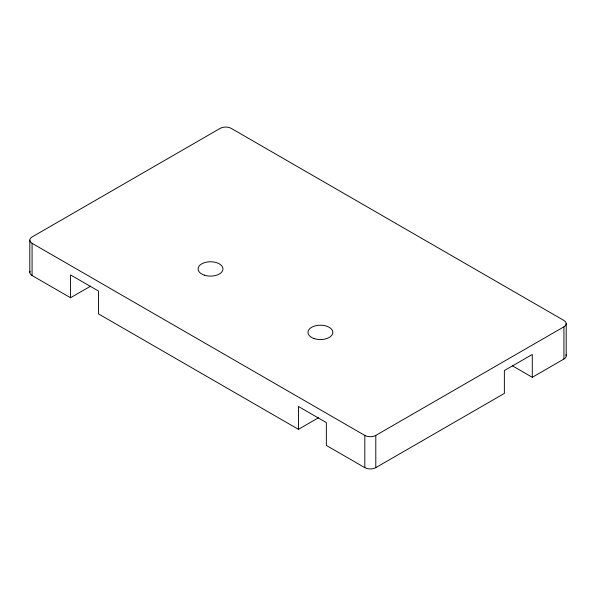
<?xml version="1.0" encoding="UTF-8"?>
<svg xmlns="http://www.w3.org/2000/svg" width="596" height="596" viewBox="0 0 596 596"><rect width="100%" height="100%" fill="white"/><g stroke="black" fill="none" stroke-linecap="round" stroke-linejoin="round"><path stroke-width="0.89" d="M30.068 271.21A7.77 4.485 0 0 0 32.072 275.538L70.537 297.747L90.607 286.162M70.537 297.747L70.537 274.905L98.444 291.019L98.444 313.861L298.44 429.329L318.51 417.736M32.072 243.31L364.812 435.415A7.77 4.485 0 0 0 375.8 435.415L563.928 326.802A7.77 4.485 0 0 0 563.928 320.462L231.188 128.356A7.77 4.485 0 0 0 220.2 128.356L32.072 236.97A7.77 4.485 0 0 0 32.072 243.31L32.072 275.538M298.44 429.329L298.44 406.487L326.347 422.601L326.347 445.443L364.812 467.644A7.77 4.485 0 0 0 375.8 467.644L504.365 393.42L504.365 370.578L532.28 354.464L532.28 377.305L512.299 365.765M532.28 377.305L563.928 359.03A7.77 4.485 0 0 0 565.932 354.702M566.2 323.628L566.2 355.857M563.928 326.802L563.928 359.03M375.8 435.415L375.8 467.644M364.812 435.415L364.812 467.644M29.8 240.143L29.8 272.372M314.204 338.603A12.434 7.174 0 0 0 332.851 332.382A12.434 7.174 0 0 0 314.204 326.168A12.434 7.174 0 0 0 314.204 338.603M204.316 275.158A12.434 7.174 0 0 0 222.964 268.945A12.434 7.174 0 0 0 204.316 262.724A12.434 7.174 0 0 0 204.316 275.158"/></g></svg>
